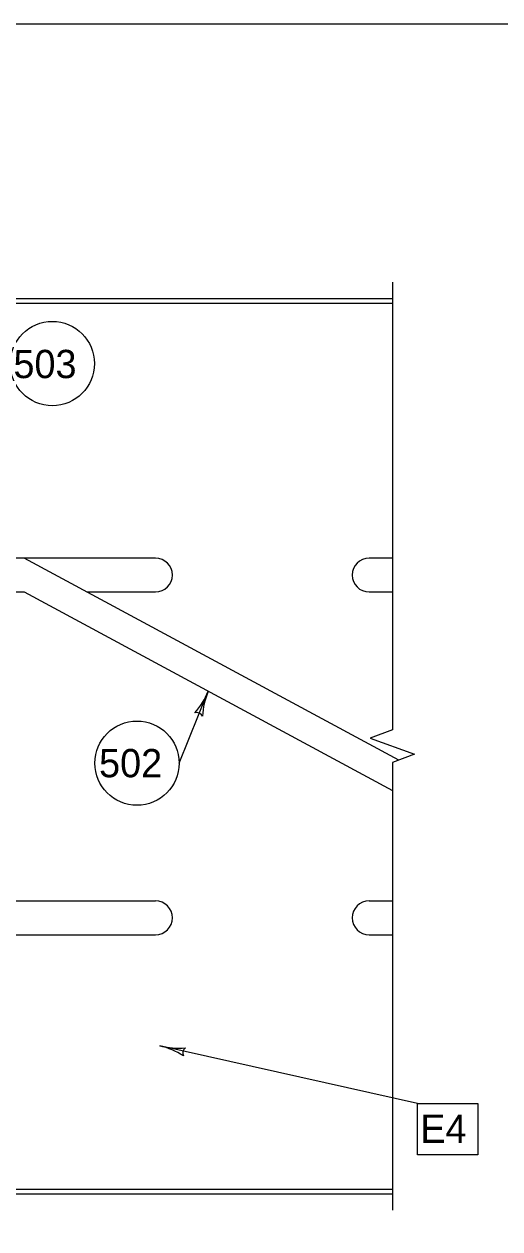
# Model space of a CAD drawing. Extents: x 503 to 668, y 594 to 694.
# Drawn here: x 553.98 to 565.76, y 664.62 to 694.45 of the extents above; entities that cross this region are included whole.
import ezdxf

# ---------------------------------------------------------------- set-up
doc = ezdxf.new("R2010")
doc.units = 0
for name, color, linetype in [('Level 1', 7, 'Continuous'), ('Level 2', 7, 'Continuous'), ('R_OR_NAMEBOUND_PR', 7, 'Continuous')]:
    doc.layers.add(name, color=color, linetype=linetype)

msp = doc.modelspace()

# ---------------------------------------------------------------- linework, layer by layer
at = {"layer": 'Level 1'}
for centre, radius, start, end in [((556.727, 678.682), 1.958, 318.8284, 337.4751), ((560.343, 677.183), 1.958, 157.4812, 176.15), ((560.343, 677.183), 1.958, 157.469, 157.4812), ((558.25, 677.245), 0.157, 26.2558, 108.3725)]:
    msp.add_arc(centre, radius, start, end, dxfattribs=at)
at = {"layer": 'Level 2'}
for p, q in [((530.639, 687.66), (563.095, 687.66)), ((530.639, 687.545), (563.095, 687.545)), ((553.975, 681.225), (548.907, 681.225)), ((563.251, 676.227), (553.975, 681.227)), ((557.228, 681.225), (553.975, 681.225)), ((563.095, 681.225), (562.517, 681.225)), ((548.907, 680.39), (553.975, 680.39)), ((553.975, 680.39), (563.095, 675.474)), ((555.528, 680.39), (557.228, 680.39)), ((562.517, 680.39), (563.095, 680.39)), ((557.813, 676.15), (558.535, 677.932)), ((557.228, 672.736), (548.182, 672.736)), ((563.095, 672.736), (562.517, 672.736)), ((548.182, 671.901), (557.228, 671.901)), ((562.517, 671.901), (563.095, 671.901)), ((563.717, 667.724), (557.336, 669.147)), ((530.639, 665.596), (563.095, 665.596)), ((530.639, 665.481), (563.095, 665.481))]:
    msp.add_line(p, q, dxfattribs=at)
msp.add_lwpolyline([(563.095, 688.061), (563.095, 676.971), (562.544, 676.771), (563.645, 676.37), (563.095, 676.17), (563.095, 665.08)], dxfattribs=at)
msp.add_lwpolyline([(563.717, 667.724), (565.21, 667.724), (565.21, 666.448), (563.717, 666.448)], close=True, dxfattribs=at)
for centre in [(554.674, 686.046), (556.77, 676.15)]:
    msp.add_circle(centre, 1.043, dxfattribs=at)
for centre, radius, start, end in [((557.228, 680.808), 0.418, 270, 90), ((562.517, 680.808), 0.418, 90, 270), ((557.228, 672.319), 0.418, 270, 90), ((562.517, 672.319), 0.418, 90, 270), ((557.796, 671.05), 1.958, 256.3898, 256.4021), ((557.796, 671.05), 1.958, 256.4021, 275.0708), ((556.875, 667.245), 1.958, 57.7492, 76.3959), ((558.059, 668.972), 0.157, 125.1767, 207.2934)]:
    msp.add_arc(centre, radius, start, end, dxfattribs=at)
at = {"layer": 'R_OR_NAMEBOUND_PR'}
msp.add_lwpolyline([(503.024, 594.327), (668.025, 594.327), (668.025, 694.453), (503.024, 694.453)], close=True, dxfattribs=at)

# ---------------------------------------------------------------- texts
at = {"layer": 'Level 2'}
for s, height, p in [('503', 0.7, (553.711, 685.685)), ('502', 0.7, (555.831, 675.8)), ('E4', 0.701, (563.783, 666.746))]:
    msp.add_text(s, height=height, dxfattribs=at).set_placement(p)

doc.saveas('drawing.dxf')
